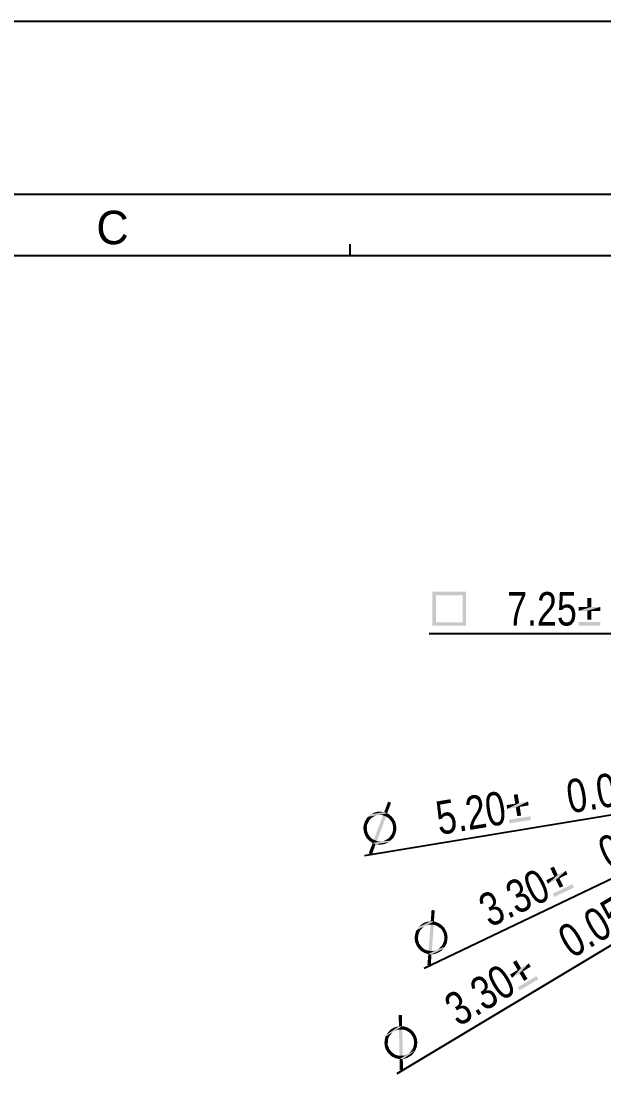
# Model space of a CAD drawing. Header units: millimetres. Extents: x 0 to 420, y 0 to 297.
# Drawn here: x 130.5 to 182.7, y 202.6 to 297 of the extents above; entities that cross this region are included whole.
import ezdxf
from ezdxf.enums import TextEntityAlignment as Align

# ---------------------------------------------------------------- set-up
doc = ezdxf.new("R2010")
doc.units = ezdxf.units.MM
doc.header["$LTSCALE"] = 23.1
doc.layers.get('0').update_dxf_attribs({"linetype": 'CONTINUOUS'})
doc.styles.get("Standard").update_dxf_attribs({"font": 'txt', "width": 0.8})
doc.styles.add('TEXTSTYLE_2', font='txt')
doc.dimstyles.new('DIMSTYLE_1', dxfattribs={"dimtxt": 3, "dimasz": 2.1, "dimexe": 2, "dimexo": 1, "dimgap": 0.75, "dimtad": 1, "dimzin": 0, "dimdsep": 46, "dimtxsty": 'STANDARD', "dimblk": '_FILLED', "dimblk1": '_FILLED', "dimblk2": '_FILLED', "dimcen": 0.09, "dimazin": 0, "dimtol": 1, "dimtp": 0.05, "dimtm": 0.05, "dimtfac": 1, "dimtofl": 0, "dimtmove": 0, "dimatfit": 3, "dimldrblk": '_FILLED', "dimfxl": 1, "dimtolj": 1, "dimtzin": 0, "dimarcsym": 0})
doc.dimstyles.new('DIMSTYLE_5', dxfattribs={"dimtxt": 3, "dimasz": 2.1, "dimexe": 2, "dimexo": 1, "dimtad": 1, "dimzin": 0, "dimdsep": 46, "dimtxsty": 'STANDARD', "dimblk": '_FILLED', "dimblk1": '_FILLED', "dimblk2": '_FILLED', "dimcen": 0.09, "dimazin": 0, "dimtol": 1, "dimtp": 0.05, "dimtm": 0.05, "dimtfac": 1, "dimtmove": 0, "dimatfit": 2, "dimldrblk": '_FILLED', "dimfxl": 1, "dimtolj": 1, "dimtzin": 0, "dimarcsym": 0})
doc.dimstyles.new('DIMSTYLE_6', dxfattribs={"dimtxt": 3, "dimasz": 2.1, "dimexe": 2, "dimexo": 1, "dimtad": 1, "dimzin": 0, "dimdsep": 46, "dimtxsty": 'STANDARD', "dimblk": '_FILLED', "dimblk1": '_FILLED', "dimblk2": '_FILLED', "dimcen": 0.09, "dimazin": 0, "dimtol": 1, "dimtp": 0.05, "dimtm": 0.05, "dimtfac": 1, "dimtofl": 0, "dimtmove": 0, "dimatfit": 1, "dimldrblk": '_FILLED', "dimfxl": 1, "dimtolj": 1, "dimtzin": 0, "dimarcsym": 0})

# ---------------------------------------------------------------- blocks, each defined once
blk = doc.blocks.new('_FILLED')
at = {"color": 0, "linetype": 'BYBLOCK'}
blk.add_solid([(0, 0), (-1, 0.167), (-1, -0.167)], dxfattribs=at)
blk = doc.blocks.new('*D23')
at = {"color": 7, "linetype": 'CONTINUOUS'}
blk.add_line((200.1, 228.115), (166.635, 212.08), dxfattribs=at)
at = {"color": 7, "linetype": 'CONTINUOUS', "xscale": 2.1, "yscale": 2.1, "zscale": 2.1, "rotation": 25.6021676366}
blk.add_blockref('_FILLED', (200.1, 228.115), dxfattribs=at)
at = {"color": 7, "linetype": 'CONTINUOUS', "width": 0.8}
for s, p in [('0.05', (188.858, 223.56)), ('3.30', (178.159, 218.433))]:
    blk.add_text(s, height=3, rotation=25.60217, dxfattribs=at).set_placement(p, align=Align.RIGHT)
blk = doc.blocks.new('*D24')
at = {"color": 7, "linetype": 'CONTINUOUS'}
blk.add_line((199.023, 228.405), (161.297, 222.192), dxfattribs=at)
at = {"color": 7, "linetype": 'CONTINUOUS', "xscale": 2.1, "yscale": 2.1, "zscale": 2.1, "rotation": 9.353286984}
blk.add_blockref('_FILLED', (199.023, 228.405), dxfattribs=at)
at = {"color": 7, "linetype": 'CONTINUOUS', "width": 0.8}
for s, p in [('0.05', (185.845, 226.995)), ('5.20', (174.139, 225.067))]:
    blk.add_text(s, height=3, rotation=9.35329, dxfattribs=at).set_placement(p, align=Align.RIGHT)
blk = doc.blocks.new('*D25')
at = {"color": 7, "linetype": 'CONTINUOUS'}
for p, q in [((195.153, 221.227), (193.738, 220.378)), ((193.738, 220.378), (164.183, 202.637)), ((192.323, 219.529), (193.738, 220.378))]:
    blk.add_line(p, q, dxfattribs=at)
at = {"color": 7, "linetype": 'CONTINUOUS', "xscale": 2.1, "yscale": 2.1, "zscale": 2.1}
for p, rotation in [((192.323, 219.529), 210.9747965199), ((195.153, 221.227), 30.9747965199)]:
    blk.add_blockref('_FILLED', p, dxfattribs=dict(at, rotation=rotation))
at = {"color": 7, "linetype": 'CONTINUOUS', "width": 0.8}
for s, p in [('0.05', (185.234, 216.148)), ('3.30', (175.062, 210.042))]:
    blk.add_text(s, height=3, rotation=30.9748, dxfattribs=at).set_placement(p, align=Align.RIGHT)
blk = doc.blocks.new('*D30')
at = {"color": 7, "linetype": 'CONTINUOUS'}
for p, q in [((198.938, 221.878), (198.938, 244.076)), ((206.188, 231.028), (206.188, 244.076)), ((202.563, 242.076), (167.092, 242.076)), ((198.938, 242.076), (202.563, 242.076)), ((206.188, 242.076), (202.563, 242.076))]:
    blk.add_line(p, q, dxfattribs=at)
at = {"color": 7, "linetype": 'CONTINUOUS', "xscale": 2.1, "yscale": 2.1, "zscale": 2.1, "rotation": 180}
blk.add_blockref('_FILLED', (198.938, 242.076), dxfattribs=at)
at = {"color": 7, "linetype": 'CONTINUOUS', "xscale": 2.1, "yscale": 2.1, "zscale": 2.1}
blk.add_blockref('_FILLED', (206.188, 242.076), dxfattribs=at)
at = {"color": 7, "linetype": 'CONTINUOUS', "width": 0.8}
for s, p in [('7.25', (180.318, 242.826)), ('0.05', (192.182, 242.826))]:
    blk.add_text(s, height=3, dxfattribs=at).set_placement(p, align=Align.RIGHT)

msp = doc.modelspace()

# ---------------------------------------------------------------- linework, layer by layer
at = {"color": 7, "linetype": 'CONTINUOUS'}
for p, q in [((0, 297), (420, 297)), ((19, 281.5), (401, 281.5)), ((160, 276), (160, 277)), ((23.5, 276), (396, 276))]:
    msp.add_line(p, q, dxfattribs=at)
for points in [[(167.377, 245.848), (170.398, 245.848), (167.683, 245.542)], [(167.683, 245.542), (167.377, 242.826), (167.377, 245.848)], [(167.683, 245.542), (167.683, 243.111), (167.377, 242.826)], [(170.092, 245.542), (167.683, 245.542), (170.398, 245.848)], [(170.092, 243.111), (170.092, 245.542), (170.398, 245.848)], [(170.092, 243.111), (170.398, 245.848), (170.398, 242.826)], [(181.61, 244.491), (182.42, 244.491), (180.472, 244.14)], [(181.26, 244.491), (181.61, 244.491), (180.472, 244.14)], [(181.26, 244.491), (180.472, 244.14), (180.472, 244.491)], [(181.26, 244.14), (180.472, 244.14), (182.42, 244.491)], [(181.61, 245.301), (181.26, 244.491), (181.26, 245.301)], [(181.26, 244.491), (181.61, 245.301), (181.61, 244.491)], [(181.61, 244.14), (181.26, 244.14), (182.42, 244.491)], [(181.61, 244.14), (182.42, 244.491), (182.42, 244.14)], [(181.61, 244.14), (181.26, 243.352), (181.26, 244.14)], [(181.26, 243.352), (181.61, 244.14), (181.61, 243.352)], [(167.683, 243.111), (170.092, 243.111), (167.377, 242.826)], [(170.398, 242.826), (167.377, 242.826), (170.092, 243.111)], [(182.42, 243.155), (180.472, 242.826), (180.472, 243.155)], [(180.472, 242.826), (182.42, 243.155), (182.42, 242.826)], [(175.012, 227.718), (174.798, 226.862), (174.666, 227.661)], [(174.798, 226.862), (175.012, 227.718), (175.144, 226.919)], [(163.667, 226.937), (163.05, 226.103), (163.405, 227.049)], [(163.05, 226.103), (163.667, 226.937), (163.313, 225.991)], [(174.798, 226.862), (174.077, 226.388), (174.02, 226.734)], [(175.144, 226.919), (175.943, 227.051), (174.077, 226.388)], [(174.855, 226.516), (174.077, 226.388), (175.943, 227.051)], [(174.798, 226.862), (175.144, 226.919), (174.077, 226.388)], [(175.201, 226.573), (174.855, 226.516), (175.943, 227.051)], [(175.201, 226.573), (174.983, 225.738), (174.855, 226.516)], [(174.983, 225.738), (175.201, 226.573), (175.329, 225.795)], [(175.201, 226.573), (175.943, 227.051), (176, 226.705)], [(161.915, 225.583), (161.8, 225.476), (161.375, 225.361)], [(161.915, 225.583), (161.375, 225.361), (161.479, 225.534)], [(162.322, 225.806), (162.178, 225.738), (161.479, 225.534)], [(162.322, 225.806), (161.479, 225.534), (161.588, 225.685)], [(162.178, 225.738), (162.056, 225.673), (161.479, 225.534)], [(161.479, 225.534), (162.056, 225.673), (161.915, 225.583)], [(163.313, 225.991), (161.588, 225.685), (161.725, 225.796)], [(162.322, 225.806), (161.588, 225.685), (163.313, 225.991)], [(163.05, 226.103), (161.725, 225.796), (161.883, 225.911)], [(163.313, 225.991), (161.725, 225.796), (163.05, 226.103)], [(162.892, 226.121), (161.883, 225.911), (162.067, 226.008)], [(161.883, 225.911), (162.892, 226.121), (163.05, 226.103)], [(162.578, 226.136), (162.733, 226.14), (162.067, 226.008)], [(162.067, 226.008), (162.733, 226.14), (162.892, 226.121)], [(162.578, 226.136), (162.067, 226.008), (162.233, 226.08)], [(163.226, 225.71), (162.127, 223.621), (162.941, 225.819)], [(162.127, 223.621), (163.226, 225.71), (162.39, 223.509)], [(162.233, 226.08), (162.424, 226.133), (162.578, 226.136)], [(162.473, 225.831), (162.322, 225.806), (163.313, 225.991)], [(162.603, 225.852), (162.473, 225.831), (163.313, 225.991)], [(162.715, 225.848), (162.603, 225.852), (163.313, 225.991)], [(162.826, 225.844), (162.715, 225.848), (163.313, 225.991)], [(162.941, 225.819), (162.826, 225.844), (163.313, 225.991)], [(162.941, 225.819), (163.313, 225.991), (163.482, 225.908)], [(162.941, 225.819), (163.482, 225.908), (163.226, 225.71)], [(163.482, 225.908), (163.611, 225.796), (163.226, 225.71)], [(163.326, 225.638), (163.226, 225.71), (163.611, 225.796)], [(163.326, 225.638), (163.611, 225.796), (163.74, 225.684)], [(163.74, 225.684), (163.449, 225.57), (163.326, 225.638)], [(163.449, 225.57), (163.74, 225.684), (163.852, 225.547)], [(163.852, 225.547), (163.531, 225.472), (163.449, 225.57)], [(163.617, 225.353), (163.531, 225.472), (163.852, 225.547)], [(163.617, 225.353), (163.852, 225.547), (163.941, 225.407)], [(176.16, 225.733), (174.291, 225.092), (174.237, 225.416)], [(174.291, 225.092), (176.16, 225.733), (176.214, 225.408)], [(161.492, 224.781), (161.186, 224.62), (161.197, 224.821)], [(161.186, 224.62), (161.492, 224.781), (161.496, 224.627)], [(161.496, 224.627), (161.218, 224.425), (161.186, 224.62)], [(161.511, 224.94), (161.197, 224.821), (161.233, 225.005)], [(161.197, 224.821), (161.511, 224.94), (161.492, 224.781)], [(161.218, 224.425), (161.496, 224.627), (161.499, 224.472)], [(161.641, 225.227), (161.576, 225.084), (161.233, 225.005)], [(161.641, 225.227), (161.233, 225.005), (161.291, 225.192)], [(161.233, 225.005), (161.576, 225.084), (161.511, 224.94)], [(161.709, 225.35), (161.291, 225.192), (161.375, 225.361)], [(161.291, 225.192), (161.709, 225.35), (161.641, 225.227)], [(161.375, 225.361), (161.8, 225.476), (161.709, 225.35)], [(163.941, 225.407), (163.7, 225.256), (163.617, 225.353)], [(163.7, 225.256), (163.941, 225.407), (164.035, 225.244)], [(164.035, 225.244), (163.764, 225.133), (163.7, 225.256)], [(163.764, 225.133), (164.035, 225.244), (164.085, 225.075)], [(164.085, 225.075), (163.811, 224.986), (163.764, 225.133)], [(163.832, 224.856), (163.811, 224.986), (164.085, 225.075)], [(163.832, 224.856), (164.085, 225.075), (164.113, 224.902)], [(164.113, 224.902), (163.857, 224.705), (163.832, 224.856)], [(164.145, 224.708), (163.839, 224.546), (163.857, 224.705)], [(163.839, 224.546), (164.145, 224.708), (164.134, 224.506)], [(163.857, 224.705), (164.113, 224.902), (164.145, 224.708)], [(161.499, 224.472), (161.246, 224.253), (161.218, 224.425)], [(161.499, 224.472), (161.542, 224.346), (161.246, 224.253)], [(161.246, 224.253), (161.542, 224.346), (161.588, 224.198)], [(161.588, 224.198), (161.318, 224.087), (161.246, 224.253)], [(161.318, 224.087), (161.588, 224.198), (161.653, 224.075)], [(161.653, 224.075), (161.39, 223.921), (161.318, 224.087)], [(161.39, 223.921), (161.653, 224.075), (161.714, 223.975)], [(161.714, 223.975), (161.48, 223.781), (161.39, 223.921)], [(161.714, 223.975), (161.8, 223.856), (161.48, 223.781)], [(161.48, 223.781), (161.8, 223.856), (161.904, 223.762)], [(161.904, 223.762), (161.612, 223.647), (161.48, 223.781)], [(161.612, 223.647), (161.904, 223.762), (162.005, 223.69)], [(162.005, 223.69), (161.72, 223.532), (161.612, 223.647)], [(162.005, 223.69), (162.127, 223.621), (161.72, 223.532)], [(163.74, 223.665), (163.009, 223.522), (163.153, 223.59)], [(163.009, 223.522), (163.74, 223.665), (163.607, 223.532)], [(163.153, 223.59), (163.297, 223.658), (163.874, 223.798)], [(163.153, 223.59), (163.874, 223.798), (163.74, 223.665)], [(163.874, 223.798), (163.297, 223.658), (163.416, 223.744)], [(163.416, 223.744), (163.532, 223.852), (163.957, 223.967)], [(163.416, 223.744), (163.957, 223.967), (163.874, 223.798)], [(163.957, 223.967), (163.532, 223.852), (163.622, 223.978)], [(164.04, 224.136), (163.622, 223.978), (163.712, 224.104)], [(163.622, 223.978), (164.04, 224.136), (163.957, 223.967)], [(163.712, 224.104), (163.777, 224.248), (164.098, 224.323)], [(163.712, 224.104), (164.098, 224.323), (164.04, 224.136)], [(164.098, 224.323), (163.777, 224.248), (163.821, 224.388)], [(164.134, 224.506), (163.821, 224.388), (163.839, 224.546)], [(163.821, 224.388), (164.134, 224.506), (164.098, 224.323)], [(162.281, 223.225), (161.661, 222.412), (162.019, 223.337)], [(161.661, 222.412), (162.281, 223.225), (161.945, 222.304)], [(161.871, 223.423), (161.72, 223.532), (162.127, 223.621)], [(162.39, 223.509), (161.871, 223.423), (162.127, 223.621)], [(162.39, 223.509), (162.019, 223.337), (161.871, 223.423)], [(163.607, 223.532), (162.019, 223.337), (163.009, 223.522)], [(162.019, 223.337), (163.607, 223.532), (162.281, 223.225)], [(162.858, 223.497), (163.009, 223.522), (162.019, 223.337)], [(162.39, 223.509), (162.505, 223.483), (162.019, 223.337)], [(162.75, 223.479), (162.858, 223.497), (162.019, 223.337)], [(162.505, 223.483), (162.617, 223.48), (162.019, 223.337)], [(162.617, 223.48), (162.75, 223.479), (162.019, 223.337)], [(162.281, 223.225), (163.607, 223.532), (163.448, 223.417)], [(163.448, 223.417), (162.44, 223.206), (162.281, 223.225)], [(162.44, 223.206), (163.448, 223.417), (163.286, 223.324)], [(163.286, 223.324), (162.598, 223.188), (162.44, 223.206)], [(162.753, 223.191), (162.598, 223.188), (163.286, 223.324)], [(162.904, 223.216), (162.753, 223.191), (163.286, 223.324)], [(162.904, 223.216), (163.286, 223.324), (163.099, 223.248)], [(178.605, 220.492), (179.336, 220.842), (177.73, 219.684)], [(178.441, 220.025), (177.73, 219.684), (179.336, 220.842)], [(178.255, 221.223), (178.289, 220.341), (177.939, 221.072)], [(178.289, 220.341), (178.255, 221.223), (178.605, 220.492)], [(178.757, 220.176), (178.441, 220.025), (179.336, 220.842)], [(178.757, 220.176), (179.336, 220.842), (179.487, 220.527)], [(178.289, 220.341), (177.73, 219.684), (177.579, 220)], [(178.289, 220.341), (178.605, 220.492), (177.73, 219.684)], [(178.757, 220.176), (178.782, 219.314), (178.441, 220.025)], [(178.782, 219.314), (178.757, 220.176), (179.097, 219.465)], [(179.913, 219.638), (178.298, 218.499), (178.156, 218.796)], [(178.298, 218.499), (179.913, 219.638), (180.055, 219.342)], [(167.582, 217.299), (167.223, 216.325), (167.299, 217.333)], [(167.223, 216.325), (167.582, 217.299), (167.507, 216.291)], [(167.507, 216.291), (165.936, 215.514), (166.037, 215.66)], [(166.608, 215.836), (165.936, 215.514), (167.507, 216.291)], [(167.223, 216.325), (166.037, 215.66), (166.157, 215.814)], [(167.507, 216.291), (166.037, 215.66), (167.223, 216.325)], [(166.157, 215.814), (167.066, 216.299), (167.223, 216.325)], [(167.066, 216.299), (166.157, 215.814), (166.306, 215.959)], [(166.306, 215.959), (166.909, 216.272), (167.066, 216.299)], [(166.761, 216.225), (166.909, 216.272), (166.306, 215.959)], [(166.761, 216.225), (166.306, 215.959), (166.445, 216.074)], [(166.445, 216.074), (166.613, 216.179), (166.761, 216.225)], [(166.746, 215.902), (166.608, 215.836), (167.507, 216.291)], [(166.864, 215.959), (166.746, 215.902), (167.507, 216.291)], [(166.973, 215.987), (166.864, 215.959), (167.507, 216.291)], [(167.081, 216.014), (166.973, 215.987), (167.507, 216.291)], [(167.198, 216.022), (167.081, 216.014), (167.507, 216.291)], [(167.198, 216.022), (167.507, 216.291), (167.692, 216.259)], [(167.198, 216.022), (167.692, 216.259), (167.502, 215.997)], [(167.692, 216.259), (167.848, 216.187), (167.502, 215.997)], [(167.618, 215.956), (167.502, 215.997), (167.848, 216.187)], [(167.618, 215.956), (167.848, 216.187), (168.003, 216.116)], [(168.003, 216.116), (167.755, 215.925), (167.618, 215.956)], [(167.755, 215.925), (168.003, 216.116), (168.148, 216.016)], [(166.147, 215.227), (165.79, 214.959), (165.822, 215.144)], [(165.79, 214.959), (166.147, 215.227), (166.115, 215.09)], [(166.279, 215.509), (166.198, 215.373), (165.822, 215.144)], [(166.279, 215.509), (165.822, 215.144), (165.874, 215.339)], [(165.822, 215.144), (166.198, 215.373), (166.147, 215.227)], [(166.608, 215.836), (166.488, 215.73), (165.874, 215.339)], [(166.608, 215.836), (165.874, 215.339), (165.936, 215.514)], [(166.488, 215.73), (166.389, 215.634), (165.874, 215.339)], [(165.874, 215.339), (166.389, 215.634), (166.279, 215.509)], [(167.502, 215.997), (167.032, 213.684), (167.198, 216.022)], [(167.032, 213.684), (167.502, 215.997), (167.315, 213.65)], [(168.148, 216.016), (167.862, 215.854), (167.755, 215.925)], [(167.978, 215.764), (167.862, 215.854), (168.148, 216.016)], [(167.978, 215.764), (168.148, 216.016), (168.274, 215.906)], [(168.274, 215.906), (168.084, 215.694), (167.978, 215.764)], [(168.084, 215.694), (168.274, 215.906), (168.409, 215.776)], [(168.409, 215.776), (168.18, 215.594), (168.084, 215.694)], [(168.18, 215.594), (168.409, 215.776), (168.504, 215.628)], [(168.504, 215.628), (168.266, 215.465), (168.18, 215.594)], [(168.323, 215.347), (168.266, 215.465), (168.504, 215.628)], [(168.323, 215.347), (168.504, 215.628), (168.58, 215.47)], [(168.58, 215.47), (168.389, 215.209), (168.323, 215.347)], [(168.389, 215.209), (168.58, 215.47), (168.665, 215.292)], [(168.665, 215.292), (168.416, 215.052), (168.389, 215.209)], [(168.416, 215.052), (168.665, 215.292), (168.711, 215.096)], [(166.115, 215.09), (166.093, 214.934), (165.786, 214.763)], [(166.115, 215.09), (165.786, 214.763), (165.79, 214.959)], [(165.786, 214.763), (166.093, 214.934), (166.071, 214.778)], [(166.071, 214.778), (165.803, 214.576), (165.786, 214.763)], [(165.803, 214.576), (166.071, 214.778), (166.097, 214.62)], [(166.097, 214.62), (165.849, 214.38), (165.803, 214.576)], [(165.849, 214.38), (166.097, 214.62), (166.144, 214.473)], [(166.144, 214.473), (165.934, 214.202), (165.849, 214.38)], [(165.934, 214.202), (166.144, 214.473), (166.19, 214.325)], [(166.19, 214.325), (166.009, 214.044), (165.934, 214.202)], [(166.19, 214.325), (166.267, 214.216), (166.009, 214.044)], [(166.009, 214.044), (166.267, 214.216), (166.353, 214.087)], [(168.025, 213.942), (168.145, 214.047), (168.659, 214.342)], [(168.025, 213.942), (168.659, 214.342), (168.568, 214.177)], [(168.659, 214.342), (168.145, 214.047), (168.235, 214.163)], [(168.235, 214.163), (168.315, 214.299), (168.691, 214.528)], [(168.235, 214.163), (168.691, 214.528), (168.659, 214.342)], [(168.691, 214.528), (168.315, 214.299), (168.367, 214.445)], [(168.724, 214.713), (168.367, 214.445), (168.418, 214.591)], [(168.367, 214.445), (168.724, 214.713), (168.691, 214.528)], [(168.711, 215.096), (168.443, 214.894), (168.416, 215.052)], [(168.418, 214.591), (168.44, 214.748), (168.727, 214.909)], [(168.418, 214.591), (168.727, 214.909), (168.724, 214.713)], [(168.727, 214.909), (168.44, 214.748), (168.443, 214.894)], [(168.443, 214.894), (168.711, 215.096), (168.727, 214.909)], [(166.353, 214.087), (166.125, 213.905), (166.009, 214.044)], [(166.125, 213.905), (166.353, 214.087), (166.449, 213.988)], [(166.449, 213.988), (166.24, 213.766), (166.125, 213.905)], [(166.24, 213.766), (166.449, 213.988), (166.536, 213.908)], [(166.536, 213.908), (166.365, 213.656), (166.24, 213.766)], [(166.536, 213.908), (166.652, 213.818), (166.365, 213.656)], [(166.365, 213.656), (166.652, 213.818), (166.778, 213.757)], [(166.778, 213.757), (166.53, 213.565), (166.365, 213.656)], [(166.53, 213.565), (166.778, 213.757), (166.895, 213.716)], [(166.895, 213.716), (166.666, 213.484), (166.53, 213.565)], [(166.895, 213.716), (167.032, 213.684), (166.666, 213.484)], [(166.841, 213.423), (166.666, 213.484), (167.032, 213.684)], [(167.315, 213.65), (166.841, 213.423), (167.032, 213.684)], [(167.315, 213.65), (167.007, 213.381), (166.841, 213.423)], [(167.291, 213.347), (166.922, 212.393), (167.007, 213.381)], [(166.922, 212.393), (167.291, 213.347), (167.225, 212.368)], [(168.477, 214.012), (167.007, 213.381), (167.906, 213.836)], [(167.007, 213.381), (168.477, 214.012), (167.291, 213.347)], [(167.768, 213.77), (167.906, 213.836), (167.007, 213.381)], [(167.669, 213.722), (167.768, 213.77), (167.007, 213.381)], [(167.541, 213.685), (167.669, 213.722), (167.007, 213.381)], [(167.433, 213.658), (167.541, 213.685), (167.007, 213.381)], [(167.315, 213.65), (167.433, 213.658), (167.007, 213.381)], [(167.291, 213.347), (168.477, 214.012), (168.357, 213.858)], [(168.357, 213.858), (167.448, 213.373), (167.291, 213.347)], [(167.448, 213.373), (168.357, 213.858), (168.227, 213.723)], [(168.227, 213.723), (167.605, 213.4), (167.448, 213.373)], [(167.753, 213.447), (167.605, 213.4), (168.227, 213.723)], [(167.891, 213.513), (167.753, 213.447), (168.227, 213.723)], [(167.891, 213.513), (168.227, 213.723), (168.069, 213.598)], [(168.568, 214.177), (167.906, 213.836), (168.025, 213.942)], [(167.906, 213.836), (168.568, 214.177), (168.477, 214.012)], [(175.313, 212.134), (176.008, 212.551), (174.517, 211.247)], [(175.193, 211.653), (174.517, 211.247), (176.008, 212.551)], [(174.896, 212.829), (175.013, 211.954), (174.596, 212.648)], [(175.013, 211.954), (174.896, 212.829), (175.313, 212.134)], [(175.494, 211.834), (175.193, 211.653), (176.008, 212.551)], [(175.494, 211.834), (176.008, 212.551), (176.188, 212.251)], [(175.013, 211.954), (174.517, 211.247), (174.337, 211.548)], [(175.013, 211.954), (175.313, 212.134), (174.517, 211.247)], [(176.696, 211.406), (175.194, 210.121), (175.025, 210.403)], [(175.494, 211.834), (175.599, 210.977), (175.193, 211.653)], [(175.194, 210.121), (176.696, 211.406), (176.865, 211.124)], [(175.599, 210.977), (175.494, 211.834), (175.899, 211.158)], [(164.638, 207.922), (164.371, 206.919), (164.352, 207.93)], [(164.371, 206.919), (164.638, 207.922), (164.657, 206.912)], [(164.657, 206.912), (163.166, 205.992), (163.252, 206.146)], [(163.804, 206.375), (163.166, 205.992), (164.657, 206.912)], [(164.371, 206.919), (163.252, 206.146), (163.357, 206.311)], [(164.657, 206.912), (163.252, 206.146), (164.371, 206.919)], [(163.357, 206.311), (164.217, 206.878), (164.371, 206.919)], [(164.217, 206.878), (163.357, 206.311), (163.493, 206.469)], [(163.493, 206.469), (164.063, 206.837), (164.217, 206.878)], [(163.921, 206.777), (164.063, 206.837), (163.493, 206.469)], [(163.921, 206.777), (163.493, 206.469), (163.62, 206.596)], [(163.62, 206.596), (163.778, 206.716), (163.921, 206.777)], [(163.936, 206.454), (163.804, 206.375), (164.657, 206.912)], [(164.048, 206.521), (163.936, 206.454), (164.657, 206.912)], [(164.153, 206.559), (164.048, 206.521), (164.657, 206.912)], [(164.259, 206.596), (164.153, 206.559), (164.657, 206.912)], [(164.375, 206.615), (164.259, 206.596), (164.657, 206.912)], [(164.375, 206.615), (164.657, 206.912), (164.844, 206.897)], [(164.375, 206.615), (164.844, 206.897), (164.679, 206.619)], [(164.844, 206.897), (165.006, 206.841), (164.679, 206.619)], [(164.799, 206.589), (164.679, 206.619), (165.006, 206.841)], [(164.799, 206.589), (165.006, 206.841), (165.167, 206.784)], [(165.167, 206.784), (164.938, 206.57), (164.799, 206.589)], [(164.938, 206.57), (165.167, 206.784), (165.321, 206.698)], [(165.321, 206.698), (165.051, 206.51), (164.938, 206.57)], [(165.175, 206.431), (165.051, 206.51), (165.321, 206.698)], [(165.175, 206.431), (165.321, 206.698), (165.457, 206.6)], [(163.403, 205.725), (163.072, 205.424), (163.087, 205.612)], [(163.072, 205.424), (163.403, 205.725), (163.384, 205.586)], [(163.508, 206.018), (163.44, 205.875), (163.087, 205.612)], [(163.508, 206.018), (163.087, 205.612), (163.121, 205.811)], [(163.087, 205.612), (163.44, 205.875), (163.403, 205.725)], [(163.804, 206.375), (163.695, 206.258), (163.121, 205.811)], [(163.804, 206.375), (163.121, 205.811), (163.166, 205.992)], [(163.695, 206.258), (163.605, 206.153), (163.121, 205.811)], [(163.121, 205.811), (163.605, 206.153), (163.508, 206.018)], [(164.679, 206.619), (164.428, 204.272), (164.375, 206.615)], [(164.428, 204.272), (164.679, 206.619), (164.713, 204.264)], [(165.457, 206.6), (165.288, 206.371), (165.175, 206.431)], [(165.288, 206.371), (165.457, 206.6), (165.603, 206.484)], [(165.603, 206.484), (165.393, 206.281), (165.288, 206.371)], [(165.393, 206.281), (165.603, 206.484), (165.712, 206.345)], [(165.712, 206.345), (165.49, 206.161), (165.393, 206.281)], [(165.558, 206.048), (165.49, 206.161), (165.712, 206.345)], [(165.558, 206.048), (165.712, 206.345), (165.802, 206.195)], [(165.802, 206.195), (165.637, 205.917), (165.558, 206.048)], [(165.637, 205.917), (165.802, 206.195), (165.904, 206.026)], [(165.904, 206.026), (165.678, 205.763), (165.637, 205.917)], [(165.678, 205.763), (165.904, 206.026), (165.968, 205.834)], [(165.968, 205.834), (165.72, 205.609), (165.678, 205.763)], [(165.72, 205.609), (165.968, 205.834), (166.001, 205.65)], [(163.384, 205.586), (163.087, 205.229), (163.072, 205.424)], [(163.384, 205.586), (163.376, 205.428), (163.087, 205.229)], [(163.087, 205.229), (163.376, 205.428), (163.369, 205.271)], [(163.369, 205.271), (163.121, 205.045), (163.087, 205.229)], [(163.121, 205.045), (163.369, 205.271), (163.41, 205.117)], [(163.41, 205.117), (163.185, 204.854), (163.121, 205.045)], [(163.185, 204.854), (163.41, 205.117), (163.47, 204.974)], [(163.47, 204.974), (163.286, 204.685), (163.185, 204.854)], [(163.286, 204.685), (163.47, 204.974), (163.53, 204.831)], [(163.53, 204.831), (163.376, 204.534), (163.286, 204.685)], [(163.53, 204.831), (163.617, 204.73), (163.376, 204.534)], [(165.911, 204.907), (165.284, 204.505), (165.393, 204.621)], [(165.284, 204.505), (165.911, 204.907), (165.836, 204.734)], [(165.393, 204.621), (165.502, 204.738), (165.986, 205.08)], [(165.393, 204.621), (165.986, 205.08), (165.911, 204.907)], [(165.986, 205.08), (165.502, 204.738), (165.581, 204.862)], [(165.581, 204.862), (165.648, 205.004), (166.001, 205.267)], [(165.581, 204.862), (166.001, 205.267), (165.986, 205.08)], [(166.001, 205.267), (165.648, 205.004), (165.686, 205.155)], [(166.016, 205.455), (165.686, 205.155), (165.723, 205.305)], [(165.686, 205.155), (166.016, 205.455), (166.001, 205.267)], [(166.001, 205.65), (165.731, 205.463), (165.72, 205.609)], [(165.723, 205.305), (165.731, 205.463), (166.001, 205.65)], [(165.723, 205.305), (166.001, 205.65), (166.016, 205.455)], [(163.376, 204.534), (163.617, 204.73), (163.714, 204.61)], [(163.714, 204.61), (163.504, 204.407), (163.376, 204.534)], [(163.504, 204.407), (163.714, 204.61), (163.82, 204.52)], [(163.82, 204.52), (163.632, 204.279), (163.504, 204.407)], [(163.632, 204.279), (163.82, 204.52), (163.914, 204.448)], [(163.914, 204.448), (163.767, 204.182), (163.632, 204.279)], [(163.914, 204.448), (164.037, 204.369), (163.767, 204.182)], [(163.767, 204.182), (164.037, 204.369), (164.169, 204.321)], [(164.169, 204.321), (163.94, 204.106), (163.767, 204.182)], [(163.94, 204.106), (164.169, 204.321), (164.289, 204.291)], [(164.289, 204.291), (164.083, 204.039), (163.94, 204.106)], [(164.289, 204.291), (164.428, 204.272), (164.083, 204.039)], [(164.263, 203.994), (164.083, 204.039), (164.428, 204.272)], [(164.713, 204.264), (164.263, 203.994), (164.428, 204.272)], [(164.713, 204.264), (164.432, 203.968), (164.263, 203.994)], [(165.836, 204.734), (164.432, 203.968), (165.284, 204.505)], [(164.432, 203.968), (165.836, 204.734), (164.717, 203.96)], [(165.153, 204.426), (165.284, 204.505), (164.432, 203.968)], [(165.059, 204.37), (165.153, 204.426), (164.432, 203.968)], [(164.935, 204.321), (165.059, 204.37), (164.432, 203.968)], [(164.83, 204.283), (164.935, 204.321), (164.432, 203.968)], [(164.713, 204.264), (164.83, 204.283), (164.432, 203.968)], [(164.717, 203.96), (164.44, 202.976), (164.432, 203.968)], [(164.44, 202.976), (164.717, 203.96), (164.744, 202.98)], [(164.717, 203.96), (165.836, 204.734), (165.731, 204.569)], [(165.731, 204.569), (164.871, 204.002), (164.717, 203.96)], [(164.871, 204.002), (165.731, 204.569), (165.615, 204.422)], [(165.615, 204.422), (165.025, 204.043), (164.871, 204.002)], [(165.168, 204.103), (165.025, 204.043), (165.615, 204.422)], [(165.299, 204.182), (165.168, 204.103), (165.615, 204.422)], [(165.299, 204.182), (165.615, 204.422), (165.468, 204.283)]]:
    msp.add_solid(points, dxfattribs=at)

# ---------------------------------------------------------------- texts
at = {"color": 7, "linetype": 'CONTINUOUS', "insert": (137.25, 280), "char_height": 3, "width": 3, "attachment_point": 1, "line_spacing_factor": 0.9, "style": 'TEXTSTYLE_2'}
msp.add_mtext('C', dxfattribs=at)

# ---------------------------------------------------------------- dimensions: what is measured, and where the dimension line sits
at = {"color": 7, "linetype": 'CONTINUOUS'}
dim = msp.add_linear_dim(base=(198.938, 242.076), p1=(206.188, 230.028), p2=(198.938, 220.878), angle=180, text='{\\fSymbol_ASME;\\W1.0;□}<>', dimstyle='DIMSTYLE_1', dxfattribs=at)
dim.commit()
dim.dimension.update_dxf_attribs({"geometry": '*D30', "text_midpoint": (181.45, 242.076), "dimtype": 160})
for p1, p2, dimstyle, picture, middle in [((199.023, 228.405), (204.154, 229.25), 'DIMSTYLE_6', '*D24', (175.012, 226.731)), ((200.1, 228.115), (203.076, 229.541), 'DIMSTYLE_6', '*D23', (178.532, 220.275)), ((192.323, 219.529), (195.153, 221.227), 'DIMSTYLE_5', '*D25', (175.261, 211.911))]:
    dim = msp.add_diameter_dim_2p(p1=p1, p2=p2, text='{\\fSymbol_ASME;\\W1.0;⌀}<>', dimstyle=dimstyle, override={"dimpost": '<>'}, dxfattribs=at)
    dim.commit()
    dim.dimension.update_dxf_attribs({"geometry": picture, "text_midpoint": middle, "dimtype": 163})

doc.saveas('drawing.dxf')
